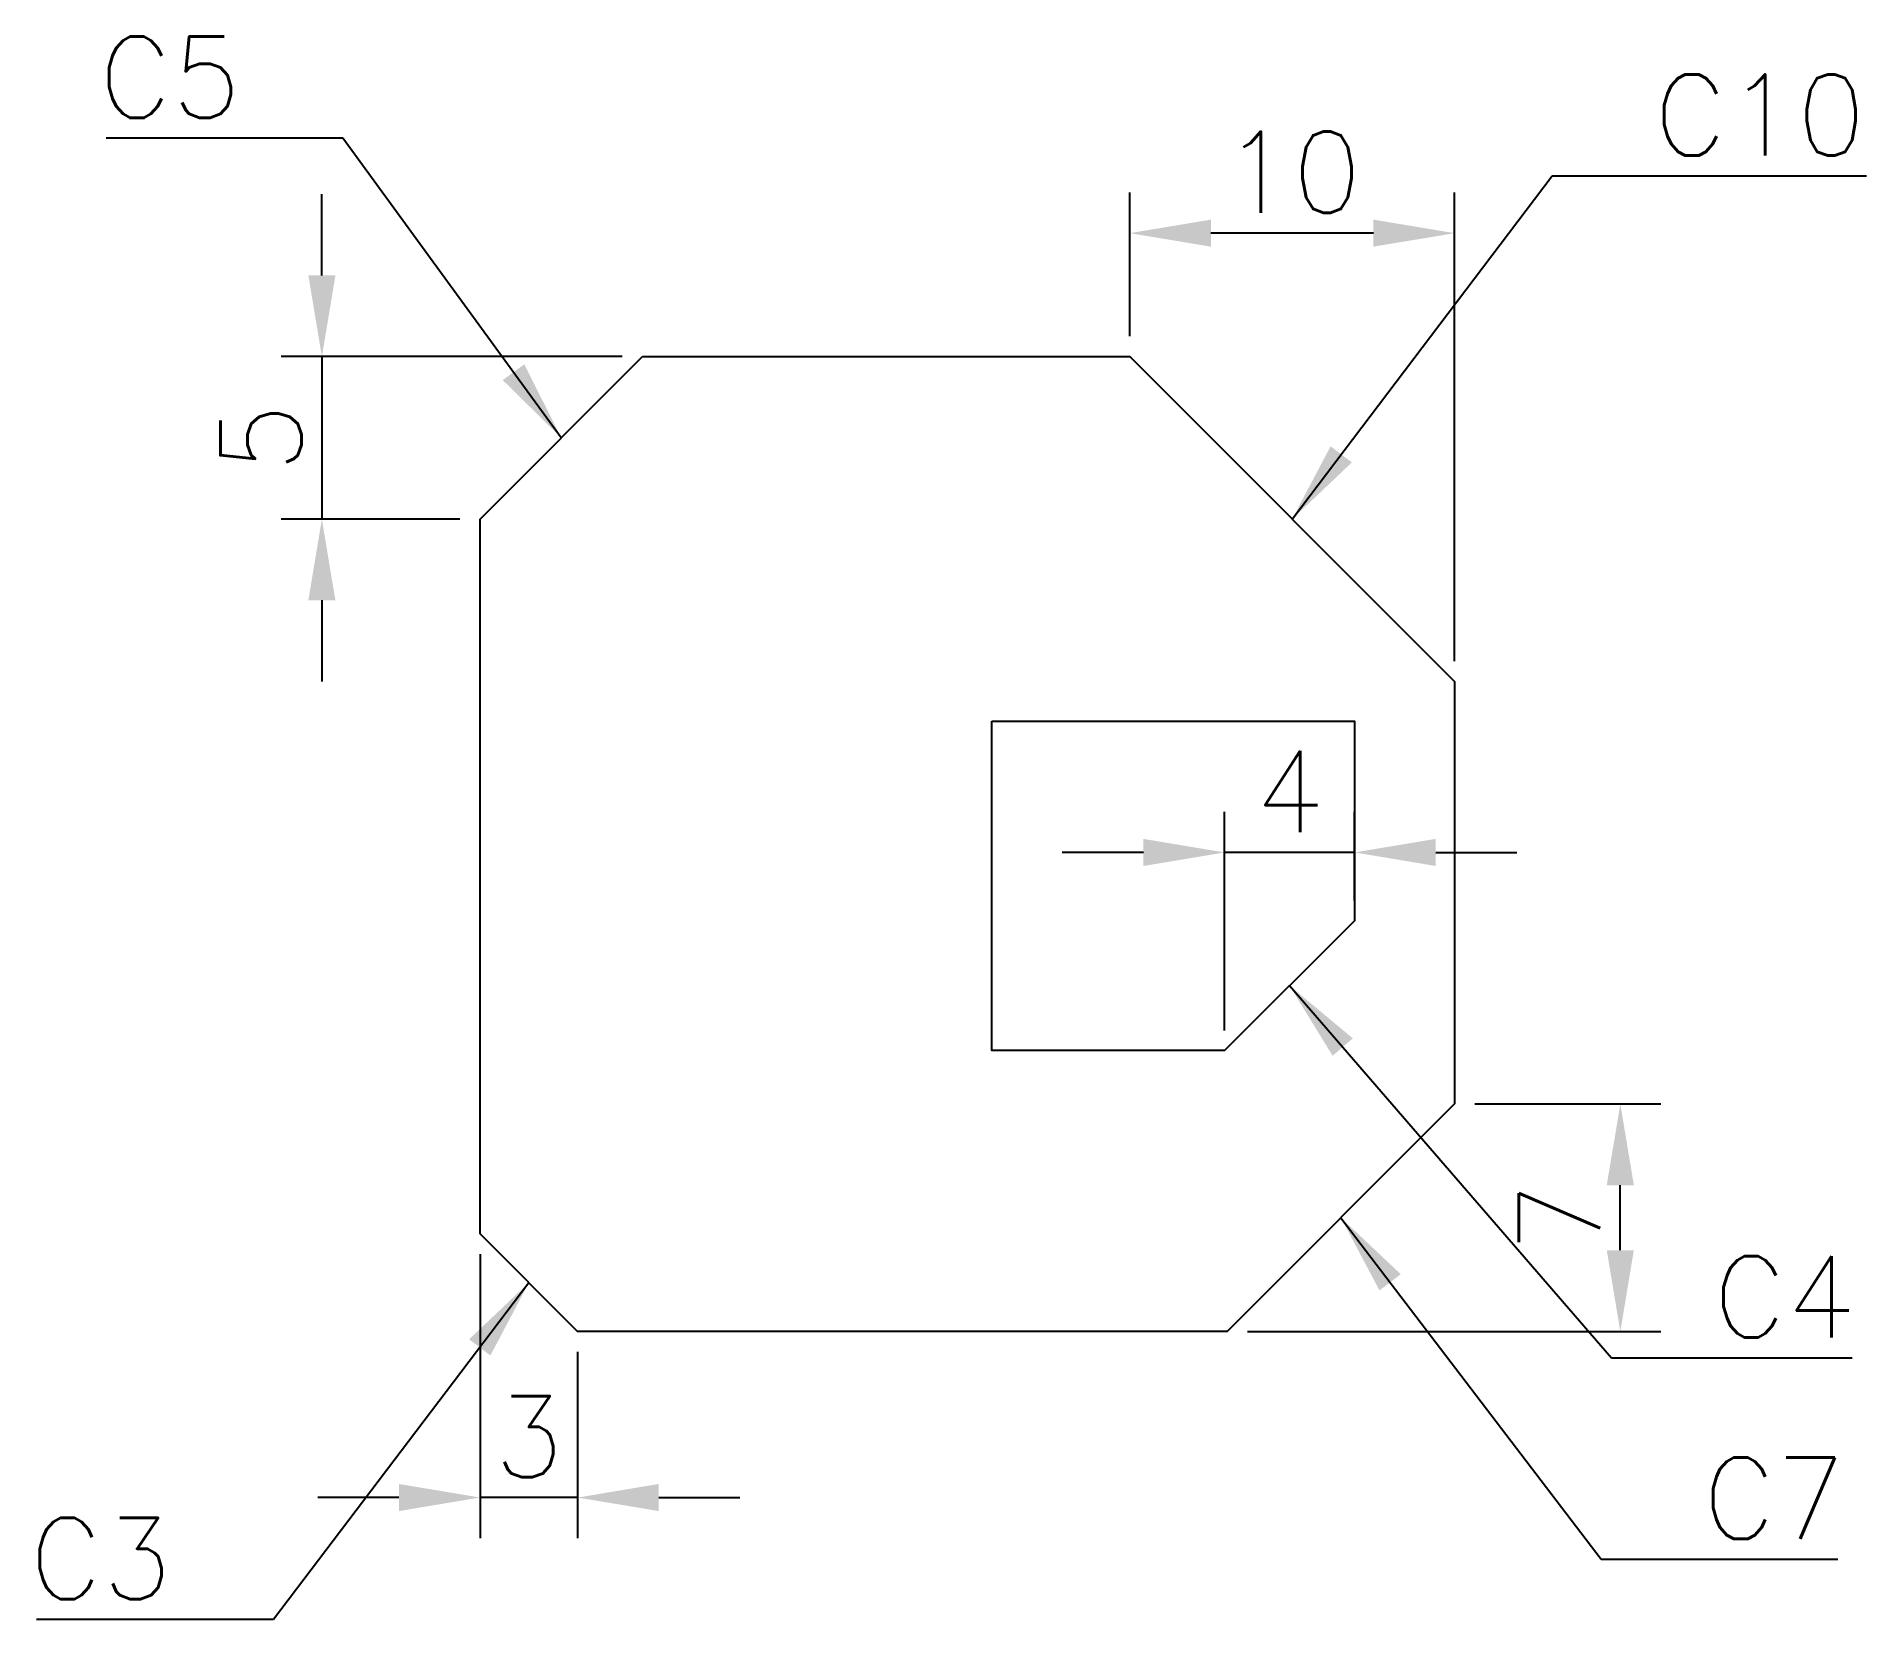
# Model space of a CAD drawing. Header units: millimetres. Extents: x 600.3 to 656.6, y 5999.6 to 6048.3.
import ezdxf

# ---------------------------------------------------------------- set-up
doc = ezdxf.new("R2010")
doc.units = ezdxf.units.MM
doc.styles.get("Standard").update_dxf_attribs({"font": 'romans.shx', "bigfont": 'whgtxt.shx'})
doc.dimstyles.new('ISO-25', dxfattribs={"dimtxt": 2.5, "dimasz": 2.5, "dimexe": 1.25, "dimexo": 0.625, "dimtad": 1, "dimtxsty": 'Standard', "dimcen": 2.5, "dimadec": 0, "dimazin": 0, "dimtfac": 1, "dimtmove": 0, "dimatfit": 3, "dimfxl": 1, "dimarcsym": 0})

# ---------------------------------------------------------------- blocks, each defined once
blk = doc.blocks.new('*D62')
at = {"color": 0, "lineweight": -2, "transparency": 16777216}
for p, q in [((609.033, 6040.934), (609.033, 6043.434)), ((618.28, 6038.434), (607.783, 6038.434)), ((609.033, 6038.434), (609.033, 6033.434)), ((613.28, 6033.434), (607.783, 6033.434)), ((609.033, 6030.934), (609.033, 6028.434))]:
    blk.add_line(p, q, dxfattribs=at)
at = {"color": 0, "transparency": 16777216}
for points in [[(608.616, 6040.934), (609.45, 6040.934), (609.033, 6038.434)], [(608.616, 6030.934), (609.45, 6030.934), (609.033, 6033.434)]]:
    blk.add_solid(points, dxfattribs=at)
at = {"layer": 'Defpoints', "color": 0, "transparency": 16777216}
for p in [(618.905, 6038.434), (609.033, 6033.434), (613.905, 6033.434)]:
    blk.add_point(p, dxfattribs=at)
at = {"color": 0, "transparency": 16777216, "insert": (607.158, 6035.934), "char_height": 2.5, "attachment_point": 5, "rotation": 90}
blk.add_mtext('5', dxfattribs=at)
blk = doc.blocks.new('*D63')
at = {"color": 0, "lineweight": -2, "transparency": 16777216}
for p, q in [((613.905, 6010.809), (613.905, 6002.071)), ((616.905, 6007.809), (616.905, 6002.071)), ((611.405, 6003.321), (608.905, 6003.321)), ((616.905, 6003.321), (613.905, 6003.321)), ((619.405, 6003.321), (621.905, 6003.321))]:
    blk.add_line(p, q, dxfattribs=at)
at = {"color": 0, "transparency": 16777216}
for points in [[(611.405, 6003.738), (611.405, 6002.904), (613.905, 6003.321)], [(619.405, 6003.738), (619.405, 6002.904), (616.905, 6003.321)]]:
    blk.add_solid(points, dxfattribs=at)
at = {"layer": 'Defpoints', "color": 0, "transparency": 16777216}
for p in [(613.905, 6011.434), (616.905, 6008.434), (613.905, 6003.321)]:
    blk.add_point(p, dxfattribs=at)
at = {"color": 0, "transparency": 16777216, "insert": (615.405, 6005.196), "char_height": 2.5, "attachment_point": 5}
blk.add_mtext('3', dxfattribs=at)
blk = doc.blocks.new('*D64')
at = {"color": 0, "lineweight": -2, "transparency": 16777216}
for p, q in [((644.53, 6015.434), (650.257, 6015.434)), ((649.007, 6010.934), (649.007, 6012.934)), ((637.53, 6008.434), (650.257, 6008.434))]:
    blk.add_line(p, q, dxfattribs=at)
at = {"color": 0, "transparency": 16777216}
for points in [[(648.59, 6012.934), (649.424, 6012.934), (649.007, 6015.434)], [(648.59, 6010.934), (649.424, 6010.934), (649.007, 6008.434)]]:
    blk.add_solid(points, dxfattribs=at)
at = {"layer": 'Defpoints', "color": 0, "transparency": 16777216}
for p in [(643.905, 6015.434), (649.007, 6015.434), (636.905, 6008.434)]:
    blk.add_point(p, dxfattribs=at)
at = {"color": 0, "transparency": 16777216, "insert": (647.132, 6011.934), "char_height": 2.5, "attachment_point": 5, "rotation": 90}
blk.add_mtext('7', dxfattribs=at)
blk = doc.blocks.new('*D65')
at = {"color": 0, "lineweight": -2, "transparency": 16777216}
for p, q in [((633.905, 6039.059), (633.905, 6043.484)), ((643.905, 6029.059), (643.905, 6043.484)), ((641.405, 6042.234), (636.405, 6042.234))]:
    blk.add_line(p, q, dxfattribs=at)
at = {"color": 0, "transparency": 16777216}
for points in [[(636.405, 6042.651), (636.405, 6041.818), (633.905, 6042.234)], [(641.405, 6042.651), (641.405, 6041.818), (643.905, 6042.234)]]:
    blk.add_solid(points, dxfattribs=at)
at = {"layer": 'Defpoints', "color": 0, "transparency": 16777216}
for p in [(633.905, 6042.234), (633.905, 6038.434), (643.905, 6028.434)]:
    blk.add_point(p, dxfattribs=at)
at = {"color": 0, "transparency": 16777216, "insert": (638.905, 6044.109), "char_height": 2.5, "attachment_point": 5}
blk.add_mtext('10', dxfattribs=at)
blk = doc.blocks.new('*D66')
at = {"color": 0, "lineweight": -2, "transparency": 16777216}
for p, q in [((636.825, 6017.7), (636.825, 6024.425)), ((640.825, 6021.7), (640.825, 6024.425)), ((634.325, 6023.175), (631.825, 6023.175)), ((640.825, 6023.175), (636.825, 6023.175)), ((643.325, 6023.175), (645.825, 6023.175))]:
    blk.add_line(p, q, dxfattribs=at)
at = {"color": 0, "transparency": 16777216}
for points in [[(634.325, 6023.592), (634.325, 6022.758), (636.825, 6023.175)], [(643.325, 6023.592), (643.325, 6022.758), (640.825, 6023.175)]]:
    blk.add_solid(points, dxfattribs=at)
at = {"layer": 'Defpoints', "color": 0, "transparency": 16777216}
for p in [(636.825, 6023.175), (640.825, 6021.075), (636.825, 6017.075)]:
    blk.add_point(p, dxfattribs=at)
at = {"color": 0, "transparency": 16777216, "insert": (638.825, 6025.05), "char_height": 2.5, "attachment_point": 5}
blk.add_mtext('4', dxfattribs=at)

msp = doc.modelspace()

# ---------------------------------------------------------------- linework, layer by layer
at = {"color": 3}
for points in [[(618.905, 6038.434), (633.905, 6038.434), (643.905, 6028.434), (643.905, 6015.434), (636.905, 6008.434), (616.905, 6008.434), (613.905, 6011.434), (613.905, 6033.434)], [(629.661, 6027.215), (640.825, 6027.215), (640.825, 6021.075), (636.825, 6017.075), (629.661, 6017.075)]]:
    msp.add_lwpolyline(points, close=True, dxfattribs=at)

# ---------------------------------------------------------------- texts
at = {"char_height": 2.5}
for s, insert, attachment_point in [('C5', (606.556, 6045.783), 9), ('C10', (650.036, 6044.621), 7), ('C4', (651.863, 6008.249), 7), ('C7', (651.54, 6002.049), 7), ('C3', (604.417, 6000.196), 9)]:
    msp.add_mtext(s, dxfattribs=dict(at, insert=insert, attachment_point=attachment_point))

# ---------------------------------------------------------------- dimensions: what is measured, and where the dimension line sits
at = {"color": 6}
for base, p1, p2, picture, middle in [((633.905, 6042.234), (643.905, 6028.434), (633.905, 6038.434), '*D65', (638.905, 6044.109)), ((636.825, 6023.175), (640.825, 6021.075), (636.825, 6017.075), '*D66', (638.825, 6025.05)), ((613.905, 6003.321), (616.905, 6008.434), (613.905, 6011.434), '*D63', (615.405, 6005.196))]:
    dim = msp.add_linear_dim(base=base, p1=p1, p2=p2, dimstyle='ISO-25', dxfattribs=at)
    dim.commit()
    dim.dimension.update_dxf_attribs({"geometry": picture, "text_midpoint": middle})
for base, p1, p2, picture, middle in [((609.033, 6033.434), (618.905, 6038.434), (613.905, 6033.434), '*D62', (607.158, 6035.934)), ((649.007, 6015.434), (636.905, 6008.434), (643.905, 6015.434), '*D64', (647.132, 6011.934))]:
    dim = msp.add_linear_dim(base=base, p1=p1, p2=p2, angle=90, dimstyle='ISO-25', dxfattribs=at)
    dim.commit()
    dim.dimension.update_dxf_attribs({"geometry": picture, "text_midpoint": middle})

# ---------------------------------------------------------------- leaders
at = {"annotation_type": 0, "has_hookline": 1}
for points, hookline_direction, text_width in [([(616.405, 6035.934), (609.681, 6045.158), (607.181, 6045.158)], 1, 4.167), ([(638.905, 6033.434), (646.911, 6043.996), (649.411, 6043.996)], 0, 6.548), ([(638.825, 6019.075), (648.738, 6007.624), (651.238, 6007.624)], 0, 4.286), ([(640.405, 6011.934), (648.415, 6001.424), (650.915, 6001.424)], 0, 4.167), ([(615.405, 6009.934), (607.542, 5999.571), (605.042, 5999.571)], 1, 4.167)]:
    msp.add_leader(points, dimstyle='ISO-25', dxfattribs=dict(at, hookline_direction=hookline_direction, text_width=text_width))

doc.saveas('drawing.dxf')
